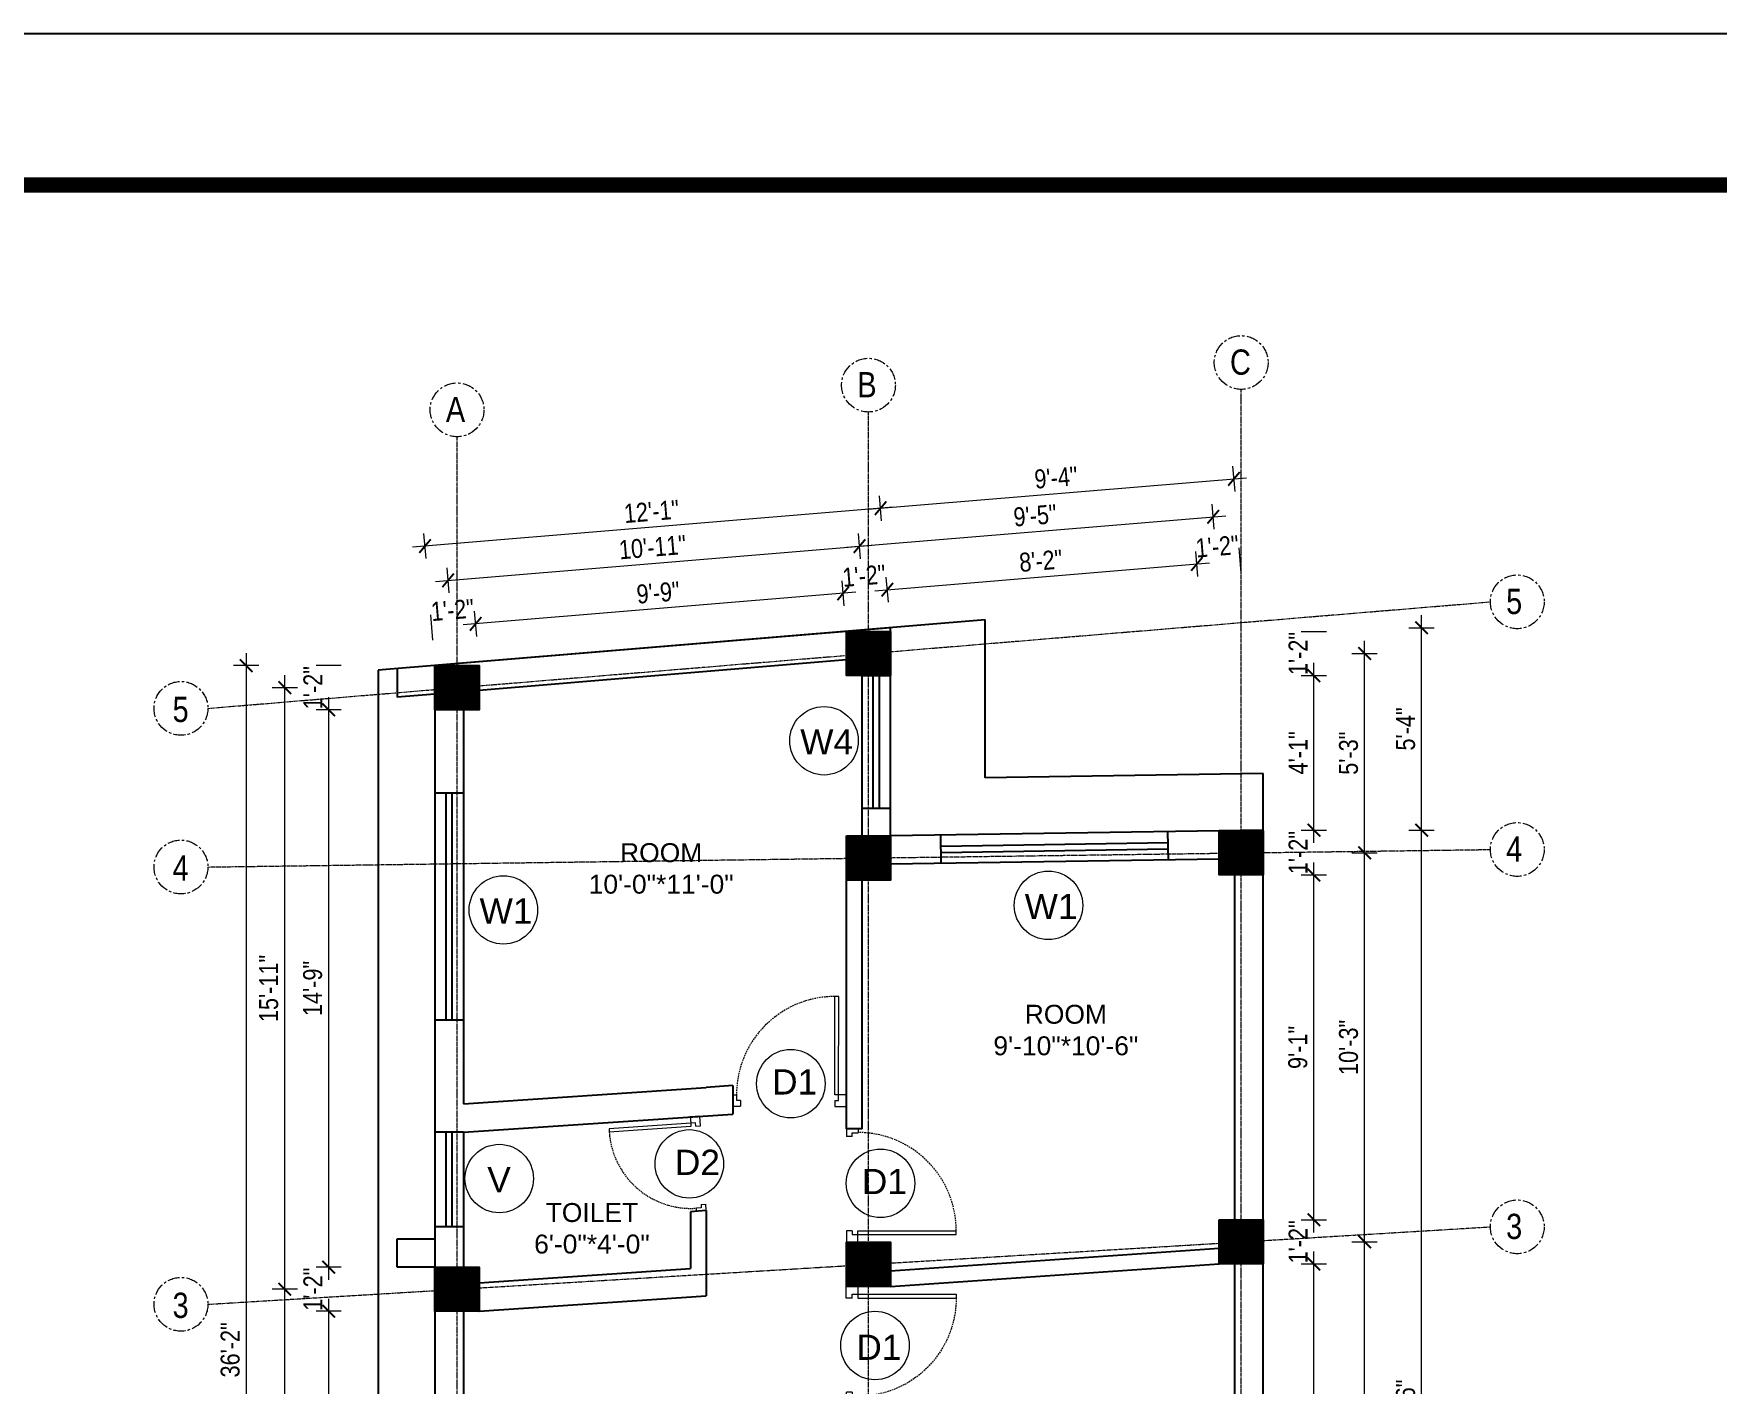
# Model space of a CAD drawing. Header units: inches. Extents: x -5058079 to -5054904, y -3262045 to -3259800.
# Drawn here: x -5056582 to -5056048, y -3260228 to -3259800 of the extents above; entities that cross this region are included whole.
import ezdxf

# ---------------------------------------------------------------- set-up
doc = ezdxf.new("R2010")
doc.units = ezdxf.units.IN
doc.header["$LTSCALE"] = 2
doc.header["$MEASUREMENT"] = 0
doc.header["$PDMODE"] = 34
doc.linetypes.add('CENTER', pattern=[2, 1.25, -0.25, 0.25, -0.25])
doc.linetypes.add('HIDDEN', pattern=[0.375, 0.25, -0.125])
doc.layers.get('0').update_dxf_attribs({"linetype": 'CONTINUOUS'})
doc.layers.get('DEFPOINTS').update_dxf_attribs({"color": 141, "linetype": 'CONTINUOUS'})
doc.layers.add('A-Hatch', color=7, linetype='CONTINUOUS')
for name, color, linetype, lineweight in [('Annotate-Lite.w', 177, 'CONTINUOUS', 9), ('Annotations-Bold.w', 177, 'CONTINUOUS', 13), ('DIM 1-100', 4, 'CONTINUOUS', 13), ('Door-Window.w', 4, 'CONTINUOUS', 15), ('TEXT', 181, 'CONTINUOUS', 25)]:
    doc.layers.add(name, color=color, linetype=linetype, lineweight=lineweight)
doc.styles.add('ARAIL', font='ARIALN.TTF')
doc.styles.add('arial.', font='arial.ttf')
doc.styles.add('gaurav', font='arial.ttf')
doc.styles.get("Standard").update_dxf_attribs({"font": 'ARIALN.TTF'})
doc.dimstyles.new('1 by 96', dxfattribs={"dimtxt": 6, "dimasz": 4, "dimexe": 4, "dimexo": 4, "dimgap": 2, "dimtad": 1, "dimdec": 0, "dimzin": 0, "dimdsep": 46, "dimlunit": 4, "dimtxsty": 'Standard', "dimblk": 'ARCHTICK', "dimcen": 0, "dimdle": 4, "dimadec": 0, "dimazin": 0, "dimtfac": 1, "dimtdec": 0, "dimtix": 1, "dimtofl": 0, "dimtmove": 1, "dimatfit": 3, "dimldrblk": 'ARCHTICK', "dimfxl": 4, "dimfxlon": 1, "dimtolj": 1, "dimtzin": 0, "dimlwd": -1, "dimlwe": -1, "dimarcsym": 0})

# ---------------------------------------------------------------- blocks, each defined once
blk = doc.blocks.new('3-0')
at = {"ltscale": 3}
for p, q in [((11063.05, 10097.68), (11065.97, 10099.9)), ((11063.05, 10097.68), (11064.53, 10095.73)), ((11065.99, 10096.84), (11064.53, 10095.73)), ((11065.25, 10097.81), (11066.71, 10098.92)), ((11065.99, 10096.84), (11065.25, 10097.81)), ((11065.97, 10099.9), (11066.71, 10098.92)), ((11085.5, 10074.13), (11110.32, 10092.96)), ((11086.24, 10073.15), (11111.05, 10091.97)), ((11111.05, 10091.97), (11110.32, 10092.96)), ((11084.04, 10073.02), (11082.57, 10071.91)), ((11082.57, 10071.91), (11084.79, 10068.98)), ((11084.04, 10073.02), (11084.78, 10072.04)), ((11084.78, 10072.04), (11086.24, 10073.15)), ((11084.79, 10068.98), (11087.72, 10071.2)), ((11086.24, 10073.15), (11085.5, 10074.13)), ((11087.72, 10071.2), (11086.24, 10073.15))]:
    blk.add_line(p, q, dxfattribs=at)
at = {"layer": 'Door-Window.w', "color": 9, "linetype": 'HIDDEN', "lineweight": 18}
blk.add_arc((11085.5, 10074.13), 31.16, 37.1906, 127.1465, dxfattribs=at)
blk = doc.blocks.new('_ArchTick')
at = {"color": 0, "linetype": 'ByBlock', "const_width": 0.15}
blk.add_lwpolyline([(-0.5, -0.5), (0.5, 0.5)], dxfattribs=at)
blk = doc.blocks.new('*D2239')
at = {"layer": 'DEFPOINTS', "color": 0, "ltscale": 0.5, "transparency": 16777216}
for p in [(-5056457.81, -3259962.34), (-5056310.23, -3259988.24), (-5056454.66, -3260000.25)]:
    blk.add_point(p, dxfattribs=at)
at = {"layer": 'DIM 1-100', "color": 0, "ltscale": 0.5, "transparency": 16777216}
for p, q in [((-5056313.05, -3259954.32), (-5056313.71, -3259946.35)), ((-5056309.4, -3259950), (-5056461.79, -3259962.67)), ((-5056457.48, -3259966.32), (-5056458.14, -3259958.35))]:
    blk.add_line(p, q, dxfattribs=at)
at = {"layer": 'DIM 1-100', "color": 0, "ltscale": 0.5, "transparency": 16777216, "xscale": 4, "yscale": 4, "zscale": 4}
for p, rotation in [((-5056313.38, -3259950.33), 4.751526985374808), ((-5056457.81, -3259962.34), 184.7515269853748)]:
    blk.add_blockref('_ArchTick', p, dxfattribs=dict(at, rotation=rotation))
at = {"layer": 'DIM 1-100', "color": 0, "ltscale": 0.5, "transparency": 16777216, "insert": (-5056386.01, -3259951.34), "char_height": 6, "attachment_point": 5, "rotation": 4.7515}
blk.add_mtext('\\A1;12\'-1"', dxfattribs=at)
blk = doc.blocks.new('*D2240')
at = {"layer": 'DEFPOINTS', "color": 0, "ltscale": 0.5, "transparency": 16777216}
for p in [(-5056311.24, -3259976.16), (-5056324.23, -3259989.41), (-5056310.23, -3259988.24)]:
    blk.add_point(p, dxfattribs=at)
at = {"layer": 'DIM 1-100', "color": 0, "ltscale": 0.5, "transparency": 16777216}
for p, q in [((-5056324.9, -3259981.31), (-5056325.57, -3259973.34)), ((-5056310.9, -3259980.15), (-5056311.57, -3259972.18))]:
    blk.add_line(p, q, dxfattribs=at)
at = {"layer": 'DIM 1-100', "color": 0, "ltscale": 0.5, "transparency": 16777216, "insert": (-5056318.65, -3259971.75), "char_height": 6, "attachment_point": 5, "rotation": 4.7515}
blk.add_mtext('\\A1;1\'-2"', dxfattribs=at)
blk = doc.blocks.new('*D2241')
at = {"layer": 'DEFPOINTS', "color": 0, "ltscale": 0.5, "transparency": 16777216}
for p in [(-5056441.76, -3259987.01), (-5056324.23, -3259989.41), (-5056440.66, -3260000.25)]:
    blk.add_point(p, dxfattribs=at)
at = {"layer": 'DIM 1-100', "color": 0, "ltscale": 0.5, "transparency": 16777216}
for p, q in [((-5056324.9, -3259981.31), (-5056325.57, -3259973.34)), ((-5056321.25, -3259976.99), (-5056445.74, -3259987.34)), ((-5056441.42, -3259991), (-5056442.09, -3259983.02))]:
    blk.add_line(p, q, dxfattribs=at)
at = {"layer": 'DIM 1-100', "color": 0, "ltscale": 0.5, "transparency": 16777216, "xscale": 4, "yscale": 4, "zscale": 4}
for p, rotation in [((-5056325.24, -3259977.33), 4.751526985444592), ((-5056441.76, -3259987.01), 184.7515269854446)]:
    blk.add_blockref('_ArchTick', p, dxfattribs=dict(at, rotation=rotation))
at = {"layer": 'DIM 1-100', "color": 0, "ltscale": 0.5, "transparency": 16777216, "insert": (-5056383.91, -3259977.12), "char_height": 6, "attachment_point": 5, "rotation": 4.7515}
blk.add_mtext('\\A1;9\'-9"', dxfattribs=at)
blk = doc.blocks.new('*D2242')
at = {"layer": 'DEFPOINTS', "color": 0, "ltscale": 0.5, "transparency": 16777216}
for p in [(-5056455.66, -3259988.17), (-5056454.66, -3260000.25), (-5056440.66, -3260000.25)]:
    blk.add_point(p, dxfattribs=at)
at = {"layer": 'DIM 1-100', "color": 0, "ltscale": 0.5, "transparency": 16777216}
for p, q in [((-5056455.33, -3259992.15), (-5056455.99, -3259984.18)), ((-5056441.42, -3259991), (-5056442.09, -3259983.02))]:
    blk.add_line(p, q, dxfattribs=at)
at = {"layer": 'DIM 1-100', "color": 0, "ltscale": 0.5, "transparency": 16777216, "insert": (-5056449.12, -3259982.59), "char_height": 6, "attachment_point": 5, "rotation": 4.7515}
blk.add_mtext('\\A1;1\'-2"', dxfattribs=at)
blk = doc.blocks.new('*D2243')
at = {"layer": 'DEFPOINTS', "color": 0, "ltscale": 0.5, "transparency": 16777216}
for p in [(-5056320.06, -3259962.36), (-5056317.23, -3259996.41), (-5056447.66, -3260007.25)]:
    blk.add_point(p, dxfattribs=at)
at = {"layer": 'DIM 1-100', "color": 0, "ltscale": 0.5, "transparency": 16777216}
for p, q in [((-5056454.47, -3259973.53), (-5056316.07, -3259962.03)), ((-5056319.73, -3259966.35), (-5056320.39, -3259958.37)), ((-5056450.15, -3259977.19), (-5056450.82, -3259969.21))]:
    blk.add_line(p, q, dxfattribs=at)
at = {"layer": 'DIM 1-100', "color": 0, "ltscale": 0.5, "transparency": 16777216, "xscale": 4, "yscale": 4, "zscale": 4}
for p, rotation in [((-5056320.06, -3259962.36), 4.751526985461142), ((-5056450.49, -3259973.2), 184.7515269854611)]:
    blk.add_blockref('_ArchTick', p, dxfattribs=dict(at, rotation=rotation))
at = {"layer": 'DIM 1-100', "color": 0, "ltscale": 0.5, "transparency": 16777216, "insert": (-5056385.69, -3259962.73), "char_height": 6, "attachment_point": 5, "rotation": 4.7515}
blk.add_mtext('\\A1;10\'-11"', dxfattribs=at)
blk = doc.blocks.new('*D2244')
at = {"layer": 'DEFPOINTS', "color": 0, "ltscale": 0.5, "transparency": 16777216}
for p in [(-5056454.66, -3260000.25), (-5056488.36, -3260014.25), (-5056454.66, -3260014.25)]:
    blk.add_point(p, dxfattribs=at)
at = {"layer": 'DIM 1-100', "color": 0, "ltscale": 0.5, "transparency": 16777216}
for p, q in [((-5056484.36, -3260000.25), (-5056492.36, -3260000.25)), ((-5056484.36, -3260014.25), (-5056492.36, -3260014.25))]:
    blk.add_line(p, q, dxfattribs=at)
at = {"layer": 'DIM 1-100', "color": 0, "ltscale": 0.5, "transparency": 16777216, "insert": (-5056493.37, -3260007.25), "char_height": 6, "attachment_point": 5, "rotation": 90}
blk.add_mtext('\\A1;1\'-2"', dxfattribs=at)
blk = doc.blocks.new('*D2245')
at = {"layer": 'DEFPOINTS', "color": 0, "ltscale": 0.5, "transparency": 16777216}
for p in [(-5056454.66, -3260014.25), (-5056488.36, -3260191.04), (-5056454.66, -3260191.04)]:
    blk.add_point(p, dxfattribs=at)
at = {"layer": 'DIM 1-100', "color": 0, "ltscale": 0.5, "transparency": 16777216}
for p, q in [((-5056488.36, -3260010.25), (-5056488.36, -3260195.04)), ((-5056484.36, -3260014.25), (-5056492.36, -3260014.25)), ((-5056484.36, -3260191.04), (-5056492.36, -3260191.04))]:
    blk.add_line(p, q, dxfattribs=at)
at = {"layer": 'DIM 1-100', "color": 0, "ltscale": 0.5, "transparency": 16777216, "xscale": 4, "yscale": 4, "zscale": 4}
for p, rotation in [((-5056488.36, -3260014.25), 90), ((-5056488.36, -3260191.04), 270)]:
    blk.add_blockref('_ArchTick', p, dxfattribs=dict(at, rotation=rotation))
at = {"layer": 'DIM 1-100', "color": 0, "ltscale": 0.5, "transparency": 16777216, "insert": (-5056493.42, -3260102.64), "char_height": 6, "attachment_point": 5, "rotation": 90}
blk.add_mtext('\\A1;14\'-9"', dxfattribs=at)
blk = doc.blocks.new('*D2246')
at = {"layer": 'DEFPOINTS', "color": 0, "ltscale": 0.5, "transparency": 16777216}
for p in [(-5056454.66, -3260191.04), (-5056488.36, -3260205.04), (-5056454.66, -3260205.04)]:
    blk.add_point(p, dxfattribs=at)
at = {"layer": 'DIM 1-100', "color": 0, "ltscale": 0.5, "transparency": 16777216}
for p, q in [((-5056484.36, -3260191.04), (-5056492.36, -3260191.04)), ((-5056484.36, -3260205.04), (-5056492.36, -3260205.04))]:
    blk.add_line(p, q, dxfattribs=at)
at = {"layer": 'DIM 1-100', "color": 0, "ltscale": 0.5, "transparency": 16777216, "insert": (-5056493.37, -3260198.04), "char_height": 6, "attachment_point": 5, "rotation": 90}
blk.add_mtext('\\A1;1\'-2"', dxfattribs=at)
blk = doc.blocks.new('*D2247')
at = {"layer": 'DEFPOINTS', "color": 0, "ltscale": 0.5, "transparency": 16777216}
for p in [(-5056454.66, -3260205.04), (-5056488.36, -3260326.29), (-5056454.66, -3260326.29)]:
    blk.add_point(p, dxfattribs=at)
at = {"layer": 'DIM 1-100', "color": 0, "ltscale": 0.5, "transparency": 16777216}
for p, q in [((-5056488.36, -3260201.04), (-5056488.36, -3260330.29)), ((-5056484.36, -3260205.04), (-5056492.36, -3260205.04)), ((-5056484.36, -3260326.29), (-5056492.36, -3260326.29))]:
    blk.add_line(p, q, dxfattribs=at)
at = {"layer": 'DIM 1-100', "color": 0, "ltscale": 0.5, "transparency": 16777216, "xscale": 4, "yscale": 4, "zscale": 4}
for p, rotation in [((-5056488.36, -3260205.04), 90), ((-5056488.36, -3260326.29), 270)]:
    blk.add_blockref('_ArchTick', p, dxfattribs=dict(at, rotation=rotation))
at = {"layer": 'DIM 1-100', "color": 0, "ltscale": 0.5, "transparency": 16777216, "insert": (-5056493.42, -3260265.66), "char_height": 6, "attachment_point": 5, "rotation": 90}
blk.add_mtext('\\A1;10\'-1"', dxfattribs=at)
blk = doc.blocks.new('*D2252')
at = {"layer": 'DEFPOINTS', "color": 0, "ltscale": 0.5, "transparency": 16777216}
for p in [(-5056502.29, -3260198.04), (-5056447.66, -3260198.04), (-5056447.66, -3260333.29)]:
    blk.add_point(p, dxfattribs=at)
at = {"layer": 'DIM 1-100', "color": 0, "ltscale": 0.5, "transparency": 16777216}
for p, q in [((-5056502.29, -3260337.29), (-5056502.29, -3260194.04)), ((-5056498.29, -3260198.04), (-5056506.29, -3260198.04)), ((-5056498.29, -3260333.29), (-5056506.29, -3260333.29))]:
    blk.add_line(p, q, dxfattribs=at)
at = {"layer": 'DIM 1-100', "color": 0, "ltscale": 0.5, "transparency": 16777216, "xscale": 4, "yscale": 4, "zscale": 4}
for p, rotation in [((-5056502.29, -3260198.04), 90), ((-5056502.29, -3260333.29), 270)]:
    blk.add_blockref('_ArchTick', p, dxfattribs=dict(at, rotation=rotation))
at = {"layer": 'DIM 1-100', "color": 0, "ltscale": 0.5, "transparency": 16777216, "insert": (-5056507.35, -3260265.66), "char_height": 6, "attachment_point": 5, "rotation": 90}
blk.add_mtext('\\A1;11\'-3"', dxfattribs=at)
blk = doc.blocks.new('*D2253')
at = {"layer": 'DEFPOINTS', "color": 0, "ltscale": 0.5, "transparency": 16777216}
for p in [(-5056502.29, -3260007.25), (-5056447.66, -3260007.25), (-5056447.66, -3260198.04)]:
    blk.add_point(p, dxfattribs=at)
at = {"layer": 'DIM 1-100', "color": 0, "ltscale": 0.5, "transparency": 16777216}
for p, q in [((-5056502.29, -3260202.04), (-5056502.29, -3260003.25)), ((-5056498.29, -3260007.25), (-5056506.29, -3260007.25)), ((-5056498.29, -3260198.04), (-5056506.29, -3260198.04))]:
    blk.add_line(p, q, dxfattribs=at)
at = {"layer": 'DIM 1-100', "color": 0, "ltscale": 0.5, "transparency": 16777216, "xscale": 4, "yscale": 4, "zscale": 4}
for p, rotation in [((-5056502.29, -3260007.25), 90), ((-5056502.29, -3260198.04), 270)]:
    blk.add_blockref('_ArchTick', p, dxfattribs=dict(at, rotation=rotation))
at = {"layer": 'DIM 1-100', "color": 0, "ltscale": 0.5, "transparency": 16777216, "insert": (-5056507.35, -3260102.64), "char_height": 6, "attachment_point": 5, "rotation": 90}
blk.add_mtext('\\A1;15\'-11"', dxfattribs=at)
blk = doc.blocks.new('*D2254')
at = {"layer": 'DEFPOINTS', "color": 0, "ltscale": 0.5, "transparency": 16777216}
for p in [(-5056454.66, -3260000.25), (-5056514.5, -3260434.3), (-5056454.66, -3260434.3)]:
    blk.add_point(p, dxfattribs=at)
at = {"layer": 'DIM 1-100', "color": 0, "ltscale": 0.5, "transparency": 16777216}
for p, q in [((-5056510.5, -3260000.25), (-5056518.5, -3260000.25)), ((-5056514.5, -3259996.25), (-5056514.5, -3260438.3)), ((-5056510.5, -3260434.3), (-5056518.5, -3260434.3))]:
    blk.add_line(p, q, dxfattribs=at)
at = {"layer": 'DIM 1-100', "color": 0, "ltscale": 0.5, "transparency": 16777216, "xscale": 4, "yscale": 4, "zscale": 4}
for p, rotation in [((-5056514.5, -3260000.25), 90), ((-5056514.5, -3260434.3), 270)]:
    blk.add_blockref('_ArchTick', p, dxfattribs=dict(at, rotation=rotation))
at = {"layer": 'DIM 1-100', "color": 0, "ltscale": 0.5, "transparency": 16777216, "insert": (-5056519.56, -3260217.27), "char_height": 6, "attachment_point": 5, "rotation": 90}
blk.add_mtext('\\A1;36\'-2"', dxfattribs=at)
blk = doc.blocks.new('*D2266')
at = {"layer": 'DEFPOINTS', "color": 0, "ltscale": 0.5, "transparency": 16777216}
for p in [(-5056192.09, -3260190.02), (-5056176.02, -3260190.02), (-5056192.07, -3260311.27)]:
    blk.add_point(p, dxfattribs=at)
at = {"layer": 'DIM 1-100', "color": 0, "ltscale": 0.5, "transparency": 16777216}
for p, q in [((-5056176.02, -3260315.27), (-5056176.02, -3260186.02)), ((-5056180.02, -3260190.02), (-5056172.02, -3260190.02)), ((-5056180.02, -3260311.27), (-5056172.02, -3260311.27))]:
    blk.add_line(p, q, dxfattribs=at)
at = {"layer": 'DIM 1-100', "color": 0, "ltscale": 0.5, "transparency": 16777216, "xscale": 4, "yscale": 4, "zscale": 4}
for p, rotation in [((-5056176.02, -3260190.02), 90), ((-5056176.02, -3260311.27), 270)]:
    blk.add_blockref('_ArchTick', p, dxfattribs=dict(at, rotation=rotation))
at = {"layer": 'DIM 1-100', "color": 0, "ltscale": 0.5, "transparency": 16777216, "insert": (-5056181.09, -3260250.65), "char_height": 6, "attachment_point": 5, "rotation": 90}
blk.add_mtext('\\A1;10\'-1"', dxfattribs=at)
blk = doc.blocks.new('*D2267')
at = {"layer": 'DEFPOINTS', "color": 0, "ltscale": 0.5, "transparency": 16777216}
for p in [(-5056192.07, -3260176.02), (-5056176.02, -3260176.02), (-5056192.09, -3260190.02)]:
    blk.add_point(p, dxfattribs=at)
at = {"layer": 'DIM 1-100', "color": 0, "ltscale": 0.5, "transparency": 16777216}
for p, q in [((-5056180.02, -3260176.02), (-5056172.02, -3260176.02)), ((-5056180.02, -3260190.02), (-5056172.02, -3260190.02))]:
    blk.add_line(p, q, dxfattribs=at)
at = {"layer": 'DIM 1-100', "color": 0, "ltscale": 0.5, "transparency": 16777216, "insert": (-5056181.04, -3260183.02), "char_height": 6, "attachment_point": 5, "rotation": 90}
blk.add_mtext('\\A1;1\'-2"', dxfattribs=at)
blk = doc.blocks.new('*D2268')
at = {"layer": 'DEFPOINTS', "color": 0, "ltscale": 0.5, "transparency": 16777216}
for p in [(-5056192.07, -3260066.65), (-5056176.02, -3260066.65), (-5056192.07, -3260176.02)]:
    blk.add_point(p, dxfattribs=at)
at = {"layer": 'DIM 1-100', "color": 0, "ltscale": 0.5, "transparency": 16777216}
for p, q in [((-5056176.02, -3260180.02), (-5056176.02, -3260062.65)), ((-5056180.02, -3260066.65), (-5056172.02, -3260066.65)), ((-5056180.02, -3260176.02), (-5056172.02, -3260176.02))]:
    blk.add_line(p, q, dxfattribs=at)
at = {"layer": 'DIM 1-100', "color": 0, "ltscale": 0.5, "transparency": 16777216, "xscale": 4, "yscale": 4, "zscale": 4}
for p, rotation in [((-5056176.02, -3260066.65), 90), ((-5056176.02, -3260176.02), 270)]:
    blk.add_blockref('_ArchTick', p, dxfattribs=dict(at, rotation=rotation))
at = {"layer": 'DIM 1-100', "color": 0, "ltscale": 0.5, "transparency": 16777216, "insert": (-5056181.09, -3260121.34), "char_height": 6, "attachment_point": 5, "rotation": 90}
blk.add_mtext('\\A1;9\'-1"', dxfattribs=at)
blk = doc.blocks.new('*D2269')
at = {"layer": 'DEFPOINTS', "color": 0, "ltscale": 0.5, "transparency": 16777216}
for p in [(-5056192.29, -3260052.44), (-5056176.02, -3260052.44), (-5056192.07, -3260066.65)]:
    blk.add_point(p, dxfattribs=at)
at = {"layer": 'DIM 1-100', "color": 0, "ltscale": 0.5, "transparency": 16777216}
for p, q in [((-5056180.02, -3260052.44), (-5056172.02, -3260052.44)), ((-5056180.02, -3260066.65), (-5056172.02, -3260066.65))]:
    blk.add_line(p, q, dxfattribs=at)
at = {"layer": 'DIM 1-100', "color": 0, "ltscale": 0.5, "transparency": 16777216, "insert": (-5056181.04, -3260059.55), "char_height": 6, "attachment_point": 5, "rotation": 90}
blk.add_mtext('\\A1;1\'-2"', dxfattribs=at)
blk = doc.blocks.new('*D2270')
at = {"layer": 'DEFPOINTS', "color": 0, "ltscale": 0.5, "transparency": 16777216}
for p in [(-5056310.23, -3260003.41), (-5056176.02, -3260003.41), (-5056192.29, -3260052.44)]:
    blk.add_point(p, dxfattribs=at)
at = {"layer": 'DIM 1-100', "color": 0, "ltscale": 0.5, "transparency": 16777216}
for p, q in [((-5056176.02, -3260056.44), (-5056176.02, -3259999.41)), ((-5056180.02, -3260003.41), (-5056172.02, -3260003.41)), ((-5056180.02, -3260052.44), (-5056172.02, -3260052.44))]:
    blk.add_line(p, q, dxfattribs=at)
at = {"layer": 'DIM 1-100', "color": 0, "ltscale": 0.5, "transparency": 16777216, "xscale": 4, "yscale": 4, "zscale": 4}
for p, rotation in [((-5056176.02, -3260003.41), 90), ((-5056176.02, -3260052.44), 270)]:
    blk.add_blockref('_ArchTick', p, dxfattribs=dict(at, rotation=rotation))
at = {"layer": 'DIM 1-100', "color": 0, "ltscale": 0.5, "transparency": 16777216, "insert": (-5056181.04, -3260027.92), "char_height": 6, "attachment_point": 5, "rotation": 90}
blk.add_mtext('\\A1;4\'-1"', dxfattribs=at)
blk = doc.blocks.new('*D2271')
at = {"layer": 'DEFPOINTS', "color": 0, "ltscale": 0.5, "transparency": 16777216}
for p in [(-5056310.23, -3259989.41), (-5056176.02, -3259989.41), (-5056310.23, -3260003.41)]:
    blk.add_point(p, dxfattribs=at)
at = {"layer": 'DIM 1-100', "color": 0, "ltscale": 0.5, "transparency": 16777216}
for p, q in [((-5056180.02, -3259989.41), (-5056172.02, -3259989.41)), ((-5056180.02, -3260003.41), (-5056172.02, -3260003.41))]:
    blk.add_line(p, q, dxfattribs=at)
at = {"layer": 'DIM 1-100', "color": 0, "ltscale": 0.5, "transparency": 16777216, "insert": (-5056181.04, -3259996.41), "char_height": 6, "attachment_point": 5, "rotation": 90}
blk.add_mtext('\\A1;1\'-2"', dxfattribs=at)
blk = doc.blocks.new('*D2273')
at = {"layer": 'DEFPOINTS', "color": 0, "ltscale": 0.5, "transparency": 16777216}
for p in [(-5056199.09, -3260183.02), (-5056159.94, -3260183.02), (-5056199.07, -3260318.27)]:
    blk.add_point(p, dxfattribs=at)
at = {"layer": 'DIM 1-100', "color": 0, "ltscale": 0.5, "transparency": 16777216}
for p, q in [((-5056159.94, -3260322.27), (-5056159.94, -3260179.02)), ((-5056163.94, -3260183.02), (-5056155.94, -3260183.02)), ((-5056163.94, -3260318.27), (-5056155.94, -3260318.27))]:
    blk.add_line(p, q, dxfattribs=at)
at = {"layer": 'DIM 1-100', "color": 0, "ltscale": 0.5, "transparency": 16777216, "xscale": 4, "yscale": 4, "zscale": 4}
for p, rotation in [((-5056159.94, -3260183.02), 90), ((-5056159.94, -3260318.27), 270)]:
    blk.add_blockref('_ArchTick', p, dxfattribs=dict(at, rotation=rotation))
at = {"layer": 'DIM 1-100', "color": 0, "ltscale": 0.5, "transparency": 16777216, "insert": (-5056165.01, -3260250.65), "char_height": 6, "attachment_point": 5, "rotation": 90}
blk.add_mtext('\\A1;11\'-3"', dxfattribs=at)
blk = doc.blocks.new('*D2274')
at = {"layer": 'DEFPOINTS', "color": 0, "ltscale": 0.5, "transparency": 16777216}
for p in [(-5056199.07, -3260059.65), (-5056159.94, -3260059.65), (-5056199.09, -3260183.02)]:
    blk.add_point(p, dxfattribs=at)
at = {"layer": 'DIM 1-100', "color": 0, "ltscale": 0.5, "transparency": 16777216}
for p, q in [((-5056159.94, -3260187.02), (-5056159.94, -3260055.65)), ((-5056163.94, -3260059.65), (-5056155.94, -3260059.65)), ((-5056163.94, -3260183.02), (-5056155.94, -3260183.02))]:
    blk.add_line(p, q, dxfattribs=at)
at = {"layer": 'DIM 1-100', "color": 0, "ltscale": 0.5, "transparency": 16777216, "xscale": 4, "yscale": 4, "zscale": 4}
for p, rotation in [((-5056159.94, -3260059.65), 90), ((-5056159.94, -3260183.02), 270)]:
    blk.add_blockref('_ArchTick', p, dxfattribs=dict(at, rotation=rotation))
at = {"layer": 'DIM 1-100', "color": 0, "ltscale": 0.5, "transparency": 16777216, "insert": (-5056165.01, -3260121.34), "char_height": 6, "attachment_point": 5, "rotation": 90}
blk.add_mtext('\\A1;10\'-3"', dxfattribs=at)
blk = doc.blocks.new('*D2275')
at = {"layer": 'DEFPOINTS', "color": 0, "ltscale": 0.5, "transparency": 16777216}
for p in [(-5056317.23, -3259996.41), (-5056159.94, -3259996.41), (-5056199.07, -3260059.65)]:
    blk.add_point(p, dxfattribs=at)
at = {"layer": 'DIM 1-100', "color": 0, "ltscale": 0.5, "transparency": 16777216}
for p, q in [((-5056159.94, -3260063.65), (-5056159.94, -3259992.41)), ((-5056163.94, -3259996.41), (-5056155.94, -3259996.41)), ((-5056163.94, -3260059.65), (-5056155.94, -3260059.65))]:
    blk.add_line(p, q, dxfattribs=at)
at = {"layer": 'DIM 1-100', "color": 0, "ltscale": 0.5, "transparency": 16777216, "xscale": 4, "yscale": 4, "zscale": 4}
for p, rotation in [((-5056159.94, -3259996.41), 90), ((-5056159.94, -3260059.65), 270)]:
    blk.add_blockref('_ArchTick', p, dxfattribs=dict(at, rotation=rotation))
at = {"layer": 'DIM 1-100', "color": 0, "ltscale": 0.5, "transparency": 16777216, "insert": (-5056165.01, -3260028.03), "char_height": 6, "attachment_point": 5, "rotation": 90}
blk.add_mtext('\\A1;5\'-3"', dxfattribs=at)
blk = doc.blocks.new('*D2276')
at = {"layer": 'DEFPOINTS', "color": 0, "ltscale": 0.5, "transparency": 16777216}
for p in [(-5056192.07, -3260052.44), (-5056141.87, -3260052.44), (-5056192.07, -3260418.44)]:
    blk.add_point(p, dxfattribs=at)
at = {"layer": 'DIM 1-100', "color": 0, "ltscale": 0.5, "transparency": 16777216}
for p, q in [((-5056145.87, -3260052.44), (-5056137.87, -3260052.44)), ((-5056141.87, -3260422.44), (-5056141.87, -3260048.44)), ((-5056145.87, -3260418.44), (-5056137.87, -3260418.44))]:
    blk.add_line(p, q, dxfattribs=at)
at = {"layer": 'DIM 1-100', "color": 0, "ltscale": 0.5, "transparency": 16777216, "xscale": 4, "yscale": 4, "zscale": 4}
for p, rotation in [((-5056141.87, -3260052.44), 90), ((-5056141.87, -3260418.44), 270)]:
    blk.add_blockref('_ArchTick', p, dxfattribs=dict(at, rotation=rotation))
at = {"layer": 'DIM 1-100', "color": 0, "ltscale": 0.5, "transparency": 16777216, "insert": (-5056146.93, -3260235.44), "char_height": 6, "attachment_point": 5, "rotation": 90}
blk.add_mtext('\\A1;30\'-6"', dxfattribs=at)
blk = doc.blocks.new('*D2277')
at = {"layer": 'DEFPOINTS', "color": 0, "ltscale": 0.5, "transparency": 16777216}
for p in [(-5056310.23, -3259988.24), (-5056141.87, -3259988.24), (-5056192.07, -3260052.44)]:
    blk.add_point(p, dxfattribs=at)
at = {"layer": 'DIM 1-100', "color": 0, "ltscale": 0.5, "transparency": 16777216}
for p, q in [((-5056141.87, -3260056.44), (-5056141.87, -3259984.24)), ((-5056145.87, -3259988.24), (-5056137.87, -3259988.24)), ((-5056145.87, -3260052.44), (-5056137.87, -3260052.44))]:
    blk.add_line(p, q, dxfattribs=at)
at = {"layer": 'DIM 1-100', "color": 0, "ltscale": 0.5, "transparency": 16777216, "xscale": 4, "yscale": 4, "zscale": 4}
for p, rotation in [((-5056141.87, -3259988.24), 90), ((-5056141.87, -3260052.44), 270)]:
    blk.add_blockref('_ArchTick', p, dxfattribs=dict(at, rotation=rotation))
at = {"layer": 'DIM 1-100', "color": 0, "ltscale": 0.5, "transparency": 16777216, "insert": (-5056146.92, -3260020.34), "char_height": 6, "attachment_point": 5, "rotation": 90}
blk.add_mtext('\\A1;5\'-4"', dxfattribs=at)
blk = doc.blocks.new('*D2278')
at = {"layer": 'DEFPOINTS', "color": 0, "ltscale": 0.5, "transparency": 16777216}
for p in [(-5056213.11, -3259968.01), (-5056310.23, -3259988.24), (-5056206.07, -3260052.65)]:
    blk.add_point(p, dxfattribs=at)
at = {"layer": 'DIM 1-100', "color": 0, "ltscale": 0.5, "transparency": 16777216}
for p, q in [((-5056315.22, -3259976.49), (-5056209.12, -3259967.67)), ((-5056212.77, -3259971.99), (-5056213.44, -3259964.02)), ((-5056310.9, -3259980.15), (-5056311.57, -3259972.18))]:
    blk.add_line(p, q, dxfattribs=at)
at = {"layer": 'DIM 1-100', "color": 0, "ltscale": 0.5, "transparency": 16777216, "xscale": 4, "yscale": 4, "zscale": 4}
for p, rotation in [((-5056213.11, -3259968.01), 4.751526985444628), ((-5056311.24, -3259976.16), 184.7515269854446)]:
    blk.add_blockref('_ArchTick', p, dxfattribs=dict(at, rotation=rotation))
at = {"layer": 'DIM 1-100', "color": 0, "ltscale": 0.5, "transparency": 16777216, "insert": (-5056262.59, -3259967.04), "char_height": 6, "attachment_point": 5, "rotation": 4.7515}
blk.add_mtext('\\A1;8\'-2"', dxfattribs=at)
blk = doc.blocks.new('*D2279')
at = {"layer": 'DEFPOINTS', "color": 0, "ltscale": 0.5, "transparency": 16777216}
for p in [(-5056199.4, -3259966.87), (-5056206.07, -3260052.65), (-5056192.29, -3260052.44)]:
    blk.add_point(p, dxfattribs=at)
at = {"layer": 'DIM 1-100', "color": 0, "ltscale": 0.5, "transparency": 16777216}
for p, q in [((-5056199.07, -3259970.85), (-5056199.73, -3259962.88)), ((-5056212.77, -3259971.99), (-5056213.44, -3259964.02))]:
    blk.add_line(p, q, dxfattribs=at)
at = {"layer": 'DIM 1-100', "color": 0, "ltscale": 0.5, "transparency": 16777216, "insert": (-5056206.67, -3259962.44), "char_height": 6, "attachment_point": 5, "rotation": 4.7515}
blk.add_mtext('\\A1;1\'-2"', dxfattribs=at)
blk = doc.blocks.new('*D2280')
at = {"layer": 'DEFPOINTS', "color": 0, "ltscale": 0.5, "transparency": 16777216}
for p in [(-5056207.93, -3259953.04), (-5056317.23, -3259996.41), (-5056199.07, -3260059.65)]:
    blk.add_point(p, dxfattribs=at)
at = {"layer": 'DIM 1-100', "color": 0, "ltscale": 0.5, "transparency": 16777216}
for p, q in [((-5056207.6, -3259957.02), (-5056208.26, -3259949.05)), ((-5056324.05, -3259962.69), (-5056203.95, -3259952.71)), ((-5056319.73, -3259966.35), (-5056320.39, -3259958.37))]:
    blk.add_line(p, q, dxfattribs=at)
at = {"layer": 'DIM 1-100', "color": 0, "ltscale": 0.5, "transparency": 16777216, "xscale": 4, "yscale": 4, "zscale": 4}
for p, rotation in [((-5056207.93, -3259953.04), 4.751526985444628), ((-5056320.06, -3259962.36), 184.7515269854446)]:
    blk.add_blockref('_ArchTick', p, dxfattribs=dict(at, rotation=rotation))
at = {"layer": 'DIM 1-100', "color": 0, "ltscale": 0.5, "transparency": 16777216, "insert": (-5056264.42, -3259952.65), "char_height": 6, "attachment_point": 5, "rotation": 4.7515}
blk.add_mtext('\\A1;9\'-5"', dxfattribs=at)
blk = doc.blocks.new('*D2281')
at = {"layer": 'DEFPOINTS', "color": 0, "ltscale": 0.5, "transparency": 16777216}
for p in [(-5056201.35, -3259941.02), (-5056310.23, -3259988.24), (-5056192.07, -3260052.65)]:
    blk.add_point(p, dxfattribs=at)
at = {"layer": 'DIM 1-100', "color": 0, "ltscale": 0.5, "transparency": 16777216}
for p, q in [((-5056317.37, -3259950.66), (-5056197.36, -3259940.69)), ((-5056201.02, -3259945.01), (-5056201.68, -3259937.03)), ((-5056313.05, -3259954.32), (-5056313.71, -3259946.35))]:
    blk.add_line(p, q, dxfattribs=at)
at = {"layer": 'DIM 1-100', "color": 0, "ltscale": 0.5, "transparency": 16777216, "xscale": 4, "yscale": 4, "zscale": 4}
for p, rotation in [((-5056201.35, -3259941.02), 4.75152698539276), ((-5056313.38, -3259950.33), 184.7515269853927)]:
    blk.add_blockref('_ArchTick', p, dxfattribs=dict(at, rotation=rotation))
at = {"layer": 'DIM 1-100', "color": 0, "ltscale": 0.5, "transparency": 16777216, "insert": (-5056257.78, -3259940.63), "char_height": 6, "attachment_point": 5, "rotation": 4.7515}
blk.add_mtext('\\A1;9\'-4"', dxfattribs=at)

msp = doc.modelspace()

# ---------------------------------------------------------------- hatches: boundary and pattern name
at = {"layer": 'A-Hatch', "ltscale": 0.5}
h = msp.add_hatch(dxfattribs=at)
h.set_pattern_fill('ANSI31', color=256)
h.set_pattern_definition([(45, (34979.4821, -1603.71043), (-0.0883883476483, 0.0883883476483), [])])
h.paths.add_polyline_path([(-5056310.23, -3259989.41), (-5056324.23, -3259989.41), (-5056324.23, -3260003.41), (-5056310.23, -3260003.41)])
h = msp.add_hatch(dxfattribs=at)
h.set_pattern_fill('ANSI31', color=256)
h.set_pattern_definition([(45, (34849.05798, -1614.55134), (-0.0883883476483, 0.0883883476483), [])])
h.paths.add_polyline_path([(-5056440.66, -3260000.25), (-5056454.66, -3260000.25), (-5056454.66, -3260014.25), (-5056440.66, -3260014.25)])
h = msp.add_hatch(dxfattribs=at)
h.set_pattern_fill('ANSI31', color=256)
h.set_pattern_definition([(45, (35097.64345, -1666.9552), (-0.0883883476483, 0.0883883476483), [])])
h.paths.add_polyline_path([(-5056192.07, -3260052.65), (-5056206.07, -3260052.65), (-5056206.07, -3260066.65), (-5056192.07, -3260066.65)])
h = msp.add_hatch(dxfattribs=at)
h.set_pattern_fill('ANSI31', color=256)
h.set_pattern_definition([(45, (34979.4821, -1668.56713), (-0.0883883476483, 0.0883883476483), [])])
h.paths.add_polyline_path([(-5056310.23, -3260054.26), (-5056324.23, -3260054.26), (-5056324.23, -3260068.26), (-5056310.23, -3260068.26)])
h = msp.add_hatch(dxfattribs=at)
h.set_pattern_fill('ANSI31', color=256)
h.set_pattern_definition([(45, (35097.6279, -1790.32623), (-0.0883883476483, 0.0883883476483), [])])
h.paths.add_polyline_path([(-5056192.09, -3260176.02), (-5056206.09, -3260176.02), (-5056206.09, -3260190.02), (-5056192.09, -3260190.02)])
h = msp.add_hatch(dxfattribs=at)
h.set_pattern_fill('ANSI31', color=256)
h.set_pattern_definition([(45, (34979.4821, -1797.46362), (-0.0883883476483, 0.0883883476483), [])])
h.paths.add_polyline_path([(-5056310.23, -3260183.16), (-5056324.23, -3260183.16), (-5056324.23, -3260197.16), (-5056310.23, -3260197.16)])
h = msp.add_hatch(dxfattribs=at)
h.set_pattern_fill('ANSI31', color=256)
h.set_pattern_definition([(45, (34849.05798, -1805.34277), (-0.0883883476483, 0.0883883476483), [])])
h.paths.add_polyline_path([(-5056440.66, -3260191.04), (-5056454.66, -3260191.04), (-5056454.66, -3260205.04), (-5056440.66, -3260205.04)])

# ---------------------------------------------------------------- linework, layer by layer
at = {"ltscale": 0.5}
for p, q in [((-5056280.23, -3259985.75), (-5056472.66, -3260001.74)), ((-5056310.23, -3259988.24), (-5056454.66, -3260000.25)), ((-5056310.23, -3260054.26), (-5056310.23, -3259988.24)), ((-5056280.23, -3260035.8), (-5056280.23, -3259985.75)), ((-5056454.66, -3260000.25), (-5056454.66, -3260434.3)), ((-5056324.23, -3259998.44), (-5056440.66, -3260008.12)), ((-5056472.66, -3260001.74), (-5056472.66, -3260453.42)), ((-5056466.66, -3260001.25), (-5056466.66, -3260010.28)), ((-5056319.23, -3260054.26), (-5056319.23, -3260003.41)), ((-5056319.23, -3260003.41), (-5056310.23, -3260003.41)), ((-5056315.73, -3260045.41), (-5056315.73, -3260003.41)), ((-5056313.73, -3260045.41), (-5056313.73, -3260003.41)), ((-5056454.66, -3260009.28), (-5056466.66, -3260010.28)), ((-5056445.66, -3260014.25), (-5056445.66, -3260139.23)), ((-5056192.07, -3260034.43), (-5056280.23, -3260035.8)), ((-5056192.07, -3260052.44), (-5056192.07, -3260034.43)), ((-5056445.66, -3260040.74), (-5056454.66, -3260040.74)), ((-5056451.16, -3260112.74), (-5056451.16, -3260040.74)), ((-5056449.16, -3260112.74), (-5056449.16, -3260040.74)), ((-5056319.23, -3260045.41), (-5056310.23, -3260045.41)), ((-5056192.07, -3260052.44), (-5056310.23, -3260054.26)), ((-5056222.15, -3260061.9), (-5056222.29, -3260052.9)), ((-5056201.07, -3260052.65), (-5056201.07, -3260052.44)), ((-5056192.07, -3260418.44), (-5056192.07, -3260052.44)), ((-5056294.15, -3260063.02), (-5056294.29, -3260054.02)), ((-5056294.23, -3260057.52), (-5056222.24, -3260056.4)), ((-5056294.2, -3260059.52), (-5056222.21, -3260058.4)), ((-5056206.07, -3260061.65), (-5056310.23, -3260063.27)), ((-5056191.93, -3260061.43), (-5056192.07, -3260061.44)), ((-5056324.23, -3260147.16), (-5056324.23, -3260068.26)), ((-5056319.23, -3260147.16), (-5056319.23, -3260068.26)), ((-5056201.07, -3260176.02), (-5056201.07, -3260066.65)), ((-5056445.66, -3260112.74), (-5056454.66, -3260112.74)), ((-5056360.23, -3260133.45), (-5056368.66, -3260134.02)), ((-5056360.23, -3260133.45), (-5056360.23, -3260142.47)), ((-5056445.66, -3260139.23), (-5056368.66, -3260134.02)), ((-5056445.66, -3260148.25), (-5056360.23, -3260142.47)), ((-5056445.66, -3260148.25), (-5056454.66, -3260148.25)), ((-5056451.16, -3260178.25), (-5056451.16, -3260148.25)), ((-5056449.16, -3260178.25), (-5056449.16, -3260148.25)), ((-5056445.66, -3260148.25), (-5056445.66, -3260191.04)), ((-5056319.23, -3260147.16), (-5056324.23, -3260147.16)), ((-5056368.66, -3260173.11), (-5056373.66, -3260173.44)), ((-5056373.66, -3260173.44), (-5056373.66, -3260191.48)), ((-5056368.66, -3260173.11), (-5056368.66, -3260200.17)), ((-5056445.66, -3260178.25), (-5056454.66, -3260178.25)), ((-5056466.66, -3260191.04), (-5056466.66, -3260182.04)), ((-5056466.66, -3260182.04), (-5056454.66, -3260182.04)), ((-5056310.23, -3260192.15), (-5056206.09, -3260185.01)), ((-5056454.66, -3260191.04), (-5056466.66, -3260191.04)), ((-5056440.66, -3260196.02), (-5056373.66, -3260191.48)), ((-5056310.23, -3260197.16), (-5056206.09, -3260190.02)), ((-5056201.07, -3260311.27), (-5056201.07, -3260190.02)), ((-5056440.66, -3260205.04), (-5056368.66, -3260200.17)), ((-5056445.66, -3260205.04), (-5056445.66, -3260326.29))]:
    msp.add_line(p, q, dxfattribs=at)
msp.add_lwpolyline([(-5058078.7, -3262044.85), (-5058078.7, -3259799.81), (-5054903.9, -3259799.81), (-5054903.9, -3262044.85)], close=True)
at = {"const_width": 4.8}
msp.add_lwpolyline([(-5054951.9, -3261996.85), (-5054951.9, -3259847.81), (-5057934.7, -3259847.81), (-5057934.7, -3261996.85)], close=True, dxfattribs=at)
at = {"ltscale": 0.5}
for points in [[(-5056324.23, -3259989.41), (-5056310.23, -3259989.41), (-5056310.23, -3260003.41), (-5056324.23, -3260003.41)], [(-5056454.66, -3260000.25), (-5056440.66, -3260000.25), (-5056440.66, -3260014.25), (-5056454.66, -3260014.25)], [(-5056206.07, -3260052.65), (-5056192.07, -3260052.65), (-5056192.07, -3260066.65), (-5056206.07, -3260066.65)], [(-5056324.23, -3260054.26), (-5056310.23, -3260054.26), (-5056310.23, -3260068.26), (-5056324.23, -3260068.26)], [(-5056206.09, -3260176.02), (-5056192.09, -3260176.02), (-5056192.09, -3260190.02), (-5056206.09, -3260190.02)], [(-5056324.23, -3260183.16), (-5056310.23, -3260183.16), (-5056310.23, -3260197.16), (-5056324.23, -3260197.16)], [(-5056454.66, -3260191.04), (-5056440.66, -3260191.04), (-5056440.66, -3260205.04), (-5056454.66, -3260205.04)]]:
    msp.add_lwpolyline(points, close=True, dxfattribs=at)
at = {"layer": 'Annotate-Lite.w', "ltscale": 0.005}
for centre in [(-5056331.31, -3260024.08), (-5056432.96, -3260077.73), (-5056260.16, -3260076.28), (-5056341.85, -3260132.84), (-5056374.04, -3260158.28), (-5056434.28, -3260162.93), (-5056313.41, -3260164.44), (-5056315.16, -3260215.88)]:
    msp.add_circle(centre, 10.86, dxfattribs=at)
at = {"layer": 'Annotations-Bold.w', "linetype": 'CENTER', "ltscale": 0.3}
for p, q in [((-5056199.07, -3260490.86), (-5056199.07, -3259912.65)), ((-5056317.23, -3260498.03), (-5056317.23, -3259919.82)), ((-5056447.66, -3260505.88), (-5056447.66, -3259927.67)), ((-5056526.66, -3260013.81), (-5056120.07, -3259980.02)), ((-5056526.66, -3260064.12), (-5056120.07, -3260058.57)), ((-5056526.66, -3260202.81), (-5056120.07, -3260178.25))]:
    msp.add_line(p, q, dxfattribs=at)
at = {"layer": 'Annotations-Bold.w', "linetype": 'CENTER', "ltscale": 1.5}
for centre in [(-5056199.07, -3259904.12), (-5056317.23, -3259911.29), (-5056447.66, -3259919.13), (-5056111.54, -3259980.02), (-5056535.19, -3260013.81), (-5056111.54, -3260058.57), (-5056535.19, -3260064.12), (-5056111.54, -3260178.25), (-5056535.19, -3260202.81)]:
    msp.add_circle(centre, 8.53, dxfattribs=at)

# ---------------------------------------------------------------- block references
at = {"layer": 'Door-Window.w', "linetype": 'ByBlock'}
for p, xscale, yscale, zscale, rotation in [((-5055003.67, -3275053.76), 0.999791003999291, 0.9997910037636757, 0.9997910039624013, 52.80940477362314), ((-5044045.22, -3258206.05), 0.833158985154831, 0.8331589852459729, 0.8331589850765497, 146.6810628231409), ((-5071237.96, -3261503.72), 0.9997910043702506, 0.9997910037636757, 0.9997910039624012, 322.809404789754), ((-5071237.99, -3258876.6), -0.9997910043702506, 0.9997910037636757, 0.9997910039624012, 217.190595210246)]:
    msp.add_blockref('3-0', p, dxfattribs=dict(at, xscale=xscale, yscale=yscale, zscale=zscale, rotation=rotation))

# ---------------------------------------------------------------- texts
at = {"layer": 'Annotate-Lite.w', "ltscale": 0.005, "char_height": 8, "style": 'gaurav'}
for s, insert, attachment_point in [('W4', (-5056338.86, -3260020.43), 1), ('W1', (-5056440.51, -3260074.08), 1), ('W1', (-5056267.7, -3260072.63), 1), ('D1', (-5056347.77, -3260128.28), 1), ('D2', (-5056378.59, -3260153.79), 1), ('V', (-5056438.07, -3260159.28), 1), ('D1', (-5056319.32, -3260159.88), 1), ('D1', (-5056321.07, -3260220.44), 7)]:
    msp.add_mtext_dynamic_manual_height_columns(s, width=8, gutter_width=100, heights=[0], dxfattribs=dict(at, insert=insert, attachment_point=attachment_point))
at = {"layer": 'Annotations-Bold.w', "linetype": 'CENTER', "ltscale": 1.5, "char_height": 8, "attachment_point": 1, "style": 'ARAIL'}
for s, insert in [('C', (-5056202.61, -3259899.98)), ('B', (-5056320.77, -3259907.15)), ('A', (-5056451.19, -3259915)), ('5', (-5056115.07, -3259975.88)), ('5', (-5056537.84, -3260010.14)), ('4', (-5056115.07, -3260054.44)), ('4', (-5056537.84, -3260060.45)), ('3', (-5056115.07, -3260174.11)), ('3', (-5056537.84, -3260199.14))]:
    msp.add_mtext_dynamic_manual_height_columns(s, width=6.5393, gutter_width=100, heights=[0], dxfattribs=dict(at, insert=insert))
at = {"layer": 'TEXT', "lineweight": -2, "char_height": 6, "attachment_point": 5, "style": 'arial.'}
for s, insert in [('ROOM\\P10\'-0"*11\'-0"', (-5056382.95, -3260064.61)), ('ROOM\\P9\'-10"*10\'-6"', (-5056254.65, -3260115.87)), ('TOILET\\P6\'-0"*4\'-0"', (-5056404.89, -3260178.75))]:
    msp.add_mtext_dynamic_manual_height_columns(s, width=45.7314, gutter_width=30, heights=[0], dxfattribs=dict(at, insert=insert))

# ---------------------------------------------------------------- dimensions: what is measured, and where the dimension line sits
at = {"layer": 'DIM 1-100', "ltscale": 0.5}
for base, p1, p2, angle, picture, middle in [((-5056201.35, -3259941.02), (-5056310.23, -3259988.24), (-5056192.07, -3260052.65), 4.7515, '*D2281', (-5056257.78, -3259940.63)), ((-5056207.93, -3259953.04), (-5056317.23, -3259996.41), (-5056199.07, -3260059.65), 184.7515, '*D2280', (-5056264.42, -3259952.65)), ((-5056213.11, -3259968.01), (-5056310.23, -3259988.24), (-5056206.07, -3260052.65), 184.7515, '*D2278', (-5056262.59, -3259967.04)), ((-5056199.4, -3259966.87), (-5056206.07, -3260052.65), (-5056192.29, -3260052.44), 184.7515, '*D2279', (-5056206.67, -3259962.44)), ((-5056311.24, -3259976.16), (-5056324.23, -3259989.41), (-5056310.23, -3259988.24), 184.7515, '*D2240', (-5056318.65, -3259971.75)), ((-5056441.76, -3259987.01), (-5056324.23, -3259989.41), (-5056440.66, -3260000.25), 184.7515, '*D2241', (-5056383.91, -3259977.12)), ((-5056455.66, -3259988.17), (-5056440.66, -3260000.25), (-5056454.66, -3260000.25), 184.7515, '*D2242', (-5056449.12, -3259982.59)), ((-5056141.87, -3259988.24), (-5056192.07, -3260052.44), (-5056310.23, -3259988.24), 90, '*D2277', (-5056146.92, -3260020.34)), ((-5056176.02, -3259989.41), (-5056310.23, -3260003.41), (-5056310.23, -3259989.41), 90, '*D2271', (-5056181.04, -3259996.41)), ((-5056159.94, -3259996.41), (-5056199.07, -3260059.65), (-5056317.23, -3259996.41), 90, '*D2275', (-5056165.01, -3260028.03)), ((-5056514.5, -3260434.3), (-5056454.66, -3260000.25), (-5056454.66, -3260434.3), 90, '*D2254', (-5056519.56, -3260217.27)), ((-5056488.36, -3260014.25), (-5056454.66, -3260000.25), (-5056454.66, -3260014.25), 90, '*D2244', (-5056493.37, -3260007.25)), ((-5056176.02, -3260003.41), (-5056192.29, -3260052.44), (-5056310.23, -3260003.41), 90, '*D2270', (-5056181.04, -3260027.92)), ((-5056502.29, -3260007.25), (-5056447.66, -3260198.04), (-5056447.66, -3260007.25), 90, '*D2253', (-5056507.35, -3260102.64)), ((-5056488.36, -3260191.04), (-5056454.66, -3260014.25), (-5056454.66, -3260191.04), 90, '*D2245', (-5056493.42, -3260102.64)), ((-5056176.02, -3260052.44), (-5056192.07, -3260066.65), (-5056192.29, -3260052.44), 90, '*D2269', (-5056181.04, -3260059.55)), ((-5056141.87, -3260052.44), (-5056192.07, -3260418.44), (-5056192.07, -3260052.44), 90, '*D2276', (-5056146.93, -3260235.44)), ((-5056159.94, -3260059.65), (-5056199.09, -3260183.02), (-5056199.07, -3260059.65), 90, '*D2274', (-5056165.01, -3260121.34)), ((-5056176.02, -3260066.65), (-5056192.07, -3260176.02), (-5056192.07, -3260066.65), 90, '*D2268', (-5056181.09, -3260121.34)), ((-5056176.02, -3260176.02), (-5056192.09, -3260190.02), (-5056192.07, -3260176.02), 90, '*D2267', (-5056181.04, -3260183.02)), ((-5056159.94, -3260183.02), (-5056199.07, -3260318.27), (-5056199.09, -3260183.02), 90, '*D2273', (-5056165.01, -3260250.65)), ((-5056176.02, -3260190.02), (-5056192.07, -3260311.27), (-5056192.09, -3260190.02), 90, '*D2266', (-5056181.09, -3260250.65)), ((-5056488.36, -3260205.04), (-5056454.66, -3260191.04), (-5056454.66, -3260205.04), 90, '*D2246', (-5056493.37, -3260198.04)), ((-5056502.29, -3260198.04), (-5056447.66, -3260333.29), (-5056447.66, -3260198.04), 90, '*D2252', (-5056507.35, -3260265.66)), ((-5056488.36, -3260326.29), (-5056454.66, -3260205.04), (-5056454.66, -3260326.29), 90, '*D2247', (-5056493.42, -3260265.66))]:
    dim = msp.add_linear_dim(base=base, p1=p1, p2=p2, angle=angle, dimstyle='1 by 96', dxfattribs=at)
    dim.commit()
    dim.dimension.update_dxf_attribs({"geometry": picture, "text_midpoint": middle})
for p1, p2, distance, picture, middle in [((-5056310.23, -3259988.24), (-5056454.66, -3260000.25), -38.04, '*D2239', (-5056386.01, -3259951.34)), ((-5056447.66, -3260007.25), (-5056317.23, -3259996.41), 34.17, '*D2243', (-5056385.69, -3259962.73))]:
    dim = msp.add_aligned_dim(p1=p1, p2=p2, distance=distance, dimstyle='1 by 96', dxfattribs=at)
    dim.commit()
    dim.dimension.update_dxf_attribs({"geometry": picture, "text_midpoint": middle})

doc.saveas('drawing.dxf')
